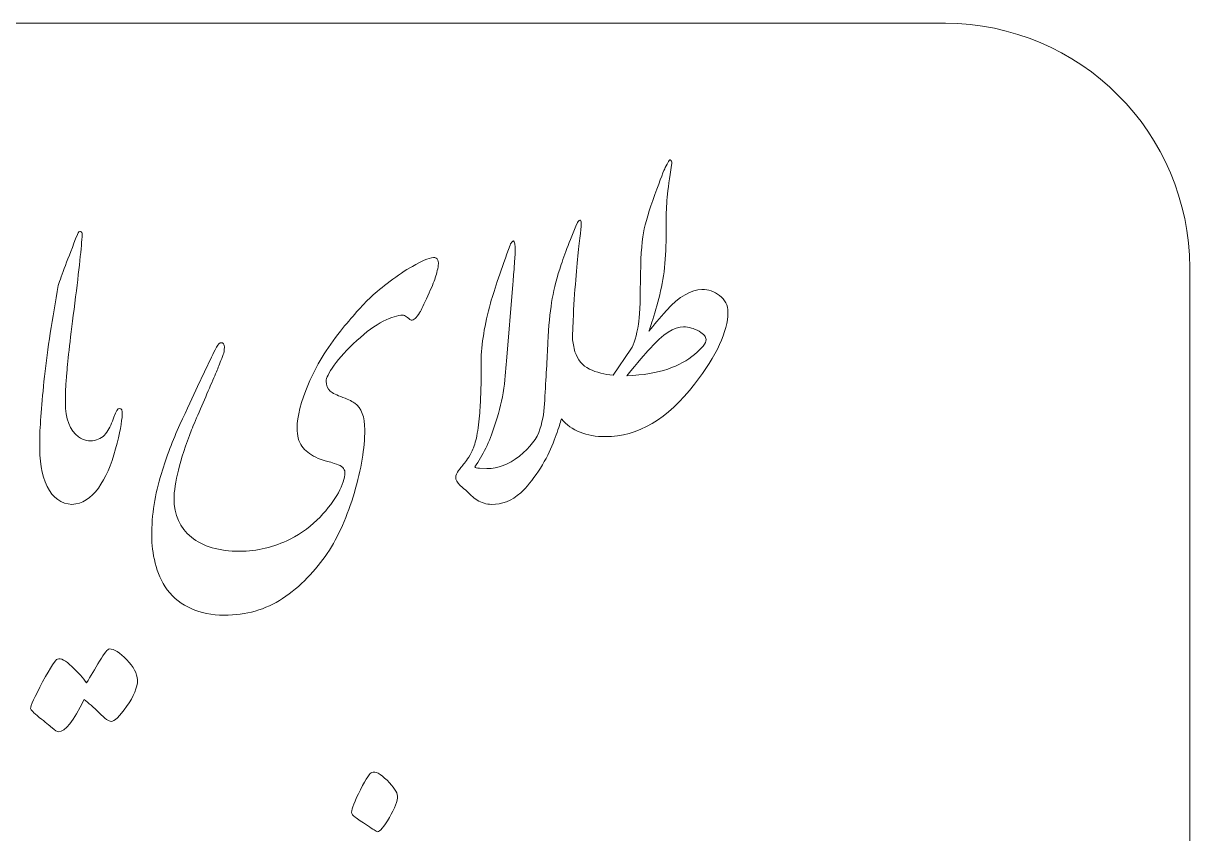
# Model space of a CAD drawing. Header units: millimetres. Extents: x 134.7 to 174.7, y 258.9 to 298.9.
# Drawn here: x 150.83 to 174.7, y 282.3 to 298.88 of the extents above; entities that cross this region are included whole.
import ezdxf

# ---------------------------------------------------------------- set-up
doc = ezdxf.new("R2010")
doc.units = ezdxf.units.MM
doc.header["$MEASUREMENT"] = 0
doc.layers.add('Layer 1', color=7, linetype='Continuous')

msp = doc.modelspace()

# ---------------------------------------------------------------- linework, layer by layer
at = {"layer": 'Layer 1', "color": 250, "lineweight": 18}
for points, knots in [([(139.7017, 298.8817), (139.7017, 298.8817), (169.7017, 298.8817), (169.7017, 298.8817), (172.4556, 298.8817), (174.7017, 296.6356), (174.7017, 293.8817), (174.7017, 293.8817), (174.7017, 263.8817), (174.7017, 263.8817), (174.7017, 261.1278), (172.4556, 258.8817), (169.7017, 258.8817), (169.7017, 258.8817), (139.7017, 258.8817), (139.7017, 258.8817), (136.9478, 258.8817), (134.7017, 261.1278), (134.7017, 263.8817), (134.7017, 263.8817), (134.7017, 293.8817), (134.7017, 293.8817), (134.7017, 296.6356), (136.9478, 298.8817), (139.7017, 298.8817)], [0, 0, 0, 0, 0.125, 0.125, 0.125, 0.25, 0.25, 0.25, 0.375, 0.375, 0.375, 0.5, 0.5, 0.5, 0.625, 0.625, 0.625, 0.75, 0.75, 0.75, 0.875, 0.875, 0.875, 1, 1, 1, 1]), ([(162.0683, 292.4452), (162.0772, 292.3478), (162.0951, 292.2537), (162.1214, 292.1624), (162.1749, 291.9978), (162.2737, 291.8785), (162.4177, 291.8085), (162.5618, 291.7385), (162.7243, 291.6974), (162.9054, 291.685), (162.9054, 291.685), (163.2676, 292.2159), (163.2676, 292.2159), (163.3273, 292.3168), (163.3808, 292.4876), (163.424, 292.7284), (163.4446, 292.8601), (163.4569, 293.1523), (163.461, 293.5988), (163.4652, 294.0474), (163.4837, 294.3808), (163.5207, 294.5969), (163.5619, 294.7986), (163.6401, 295.0579), (163.7553, 295.3768), (163.8726, 295.6979), (163.9446, 295.8831), (163.9693, 295.9325), (163.9961, 295.9818), (164.0167, 296.023), (164.0331, 296.0559), (164.0537, 296.0888), (164.0722, 296.095), (164.0866, 296.0765), (164.1031, 296.058), (164.1072, 296.0271), (164.099, 295.9818), (164.0558, 295.7123), (164.0249, 295.4941), (164.0084, 295.3233), (163.994, 295.1525), (163.9858, 294.9899), (163.9879, 294.8356), (163.9899, 294.6813), (163.9879, 294.4817), (163.9796, 294.2368), (163.9714, 293.9919), (163.9467, 293.7655), (163.9055, 293.5597), (163.8664, 293.3519), (163.8171, 293.1523), (163.7553, 292.9568), (163.6956, 292.7633), (163.6545, 292.6399), (163.636, 292.5864), (163.7327, 292.7078), (163.85, 292.8457), (163.992, 293.0041), (164.2595, 293.2943), (164.5044, 293.4383), (164.7205, 293.4383), (164.8522, 293.4383), (164.9736, 293.3951), (165.0826, 293.3107), (165.1938, 293.2305), (165.2514, 293.1173), (165.2514, 292.9671), (165.2514, 292.5802), (165.023, 292.0925), (164.5702, 291.4998), (164.0146, 290.7837), (163.4075, 290.4256), (162.749, 290.4256), (162.3524, 290.4256), (162.0519, 290.5458), (161.846, 290.7878), (161.8312, 290.7395), (161.8167, 290.6957), (161.8024, 290.6561), (161.7675, 290.5367), (161.716, 290.3947), (161.6481, 290.2322), (161.5823, 290.0696), (161.4896, 289.8967), (161.3723, 289.7156), (161.253, 289.5345), (161.1336, 289.3884), (161.0122, 289.2753), (160.825, 289.1127), (160.6253, 289.0345), (160.4154, 289.0386), (160.3084, 289.0427), (160.2097, 289.0715), (160.1212, 289.125), (160.0368, 289.1806), (159.9586, 289.2506), (159.8866, 289.3308), (159.8207, 289.3823), (159.7816, 289.4172), (159.7652, 289.4317), (159.7096, 289.4852), (159.6808, 289.5387), (159.6808, 289.5942), (159.6808, 289.6354), (159.7014, 289.6827), (159.7405, 289.7342), (159.7816, 289.7856), (159.8269, 289.8453), (159.8804, 289.9091), (159.903, 289.9399), (159.936, 289.9893), (159.9751, 290.0531), (160.0162, 290.1169), (160.0512, 290.2034), (160.0821, 290.3104), (160.1109, 290.4153), (160.1376, 290.5552), (160.1561, 290.7281), (160.1726, 290.901), (160.1829, 291.0512), (160.187, 291.1747), (160.187, 291.1747), (160.1994, 291.5492), (160.1994, 291.5492), (160.2035, 291.6768), (160.2035, 291.8126), (160.1994, 291.9525), (160.2076, 292.323), (160.2714, 292.7242), (160.3928, 293.1584), (160.4772, 293.4527), (160.6109, 293.8478), (160.7961, 294.3458), (160.8085, 294.3788), (160.8208, 294.3993), (160.8332, 294.4117), (160.8435, 294.424), (160.8538, 294.4302), (160.862, 294.4302), (160.8908, 294.4261), (160.9032, 294.35), (160.899, 294.2018), (160.8949, 294.1298), (160.8867, 294.0125), (160.8743, 293.852), (160.862, 293.6873), (160.8538, 293.5824), (160.8497, 293.5392), (160.8497, 293.5392), (160.7179, 291.9711), (160.7179, 291.9711), (160.7097, 291.7817), (160.6871, 291.5677), (160.6521, 291.3249), (160.6109, 291.0924), (160.5533, 290.866), (160.4772, 290.6437), (160.3722, 290.3186), (160.2364, 290.0387), (160.0718, 289.8062), (160.08, 289.7897), (160.1129, 289.7815), (160.1685, 289.7815), (160.1685, 289.7815), (160.3208, 289.7753), (160.3208, 289.7753), (160.541, 289.7671), (160.7612, 289.8515), (160.9834, 290.0264), (161.2036, 290.2013), (161.3456, 290.3865), (161.4053, 290.5799), (161.465, 290.7754), (161.4979, 290.9709), (161.502, 291.1685), (161.5287, 291.6233), (161.5514, 292.0184), (161.5678, 292.3538), (161.5843, 292.6893), (161.609, 292.9609), (161.644, 293.1708), (161.6769, 293.3786), (161.7325, 293.6071), (161.8086, 293.852), (161.8848, 294.0968), (162.0062, 294.4137), (162.1708, 294.8047), (162.1955, 294.8438), (162.2161, 294.8603), (162.2367, 294.8521), (162.2572, 294.8438), (162.249, 294.6874), (162.2099, 294.3788), (162.1708, 294.0721), (162.1317, 293.6174), (162.0926, 293.0144), (162.0885, 292.8575), (162.0805, 292.6686), (162.0683, 292.4452)], [0, 0, 0, 0, 0.0151515, 0.0151515, 0.0151515, 0.030303, 0.030303, 0.030303, 0.0454545, 0.0454545, 0.0454545, 0.0606061, 0.0606061, 0.0606061, 0.0757576, 0.0757576, 0.0757576, 0.0909091, 0.0909091, 0.0909091, 0.1060606, 0.1060606, 0.1060606, 0.1212121, 0.1212121, 0.1212121, 0.1363636, 0.1363636, 0.1363636, 0.1515152, 0.1515152, 0.1515152, 0.1666667, 0.1666667, 0.1666667, 0.1818182, 0.1818182, 0.1818182, 0.1969697, 0.1969697, 0.1969697, 0.2121212, 0.2121212, 0.2121212, 0.2272727, 0.2272727, 0.2272727, 0.2424242, 0.2424242, 0.2424242, 0.2575758, 0.2575758, 0.2575758, 0.2727273, 0.2727273, 0.2727273, 0.2878788, 0.2878788, 0.2878788, 0.3030303, 0.3030303, 0.3030303, 0.3181818, 0.3181818, 0.3181818, 0.3333333, 0.3333333, 0.3333333, 0.3484848, 0.3484848, 0.3484848, 0.3636364, 0.3636364, 0.3636364, 0.3787879, 0.3787879, 0.3787879, 0.3939394, 0.3939394, 0.3939394, 0.4090909, 0.4090909, 0.4090909, 0.4242424, 0.4242424, 0.4242424, 0.4393939, 0.4393939, 0.4393939, 0.4545455, 0.4545455, 0.4545455, 0.469697, 0.469697, 0.469697, 0.4848485, 0.4848485, 0.4848485, 0.5, 0.5, 0.5, 0.5151515, 0.5151515, 0.5151515, 0.530303, 0.530303, 0.530303, 0.5454545, 0.5454545, 0.5454545, 0.5606061, 0.5606061, 0.5606061, 0.5757576, 0.5757576, 0.5757576, 0.5909091, 0.5909091, 0.5909091, 0.6060606, 0.6060606, 0.6060606, 0.6212121, 0.6212121, 0.6212121, 0.6363636, 0.6363636, 0.6363636, 0.6515152, 0.6515152, 0.6515152, 0.6666667, 0.6666667, 0.6666667, 0.6818182, 0.6818182, 0.6818182, 0.6969697, 0.6969697, 0.6969697, 0.7121212, 0.7121212, 0.7121212, 0.7272727, 0.7272727, 0.7272727, 0.7424242, 0.7424242, 0.7424242, 0.7575758, 0.7575758, 0.7575758, 0.7727273, 0.7727273, 0.7727273, 0.7878788, 0.7878788, 0.7878788, 0.8030303, 0.8030303, 0.8030303, 0.8181818, 0.8181818, 0.8181818, 0.8333333, 0.8333333, 0.8333333, 0.8484848, 0.8484848, 0.8484848, 0.8636364, 0.8636364, 0.8636364, 0.8787879, 0.8787879, 0.8787879, 0.8939394, 0.8939394, 0.8939394, 0.9090909, 0.9090909, 0.9090909, 0.9242424, 0.9242424, 0.9242424, 0.9393939, 0.9393939, 0.9393939, 0.9545455, 0.9545455, 0.9545455, 0.969697, 0.969697, 0.969697, 0.9848485, 0.9848485, 0.9848485, 1, 1, 1, 1]), ([(151.6921, 291.3125), (151.6921, 291.3125), (151.6921, 291.1253), (151.6921, 291.1253), (151.6921, 290.7878), (151.7826, 290.5511), (151.9637, 290.4194), (152.0728, 290.3474), (152.1798, 290.3227), (152.2889, 290.3474), (152.3979, 290.37), (152.4803, 290.4277), (152.5399, 290.5161), (152.5976, 290.6046), (152.647, 290.7075), (152.686, 290.8269), (152.7272, 290.9442), (152.7663, 291.0039), (152.8013, 291.0039), (152.8466, 291.0039), (152.863, 290.9627), (152.8548, 290.8783), (152.8507, 290.7322), (152.8075, 290.4976), (152.721, 290.1725), (152.6346, 289.8473), (152.5152, 289.5798), (152.3671, 289.3699), (152.2189, 289.1621), (152.0378, 289.0509), (151.8259, 289.0386), (151.6077, 289.0468), (151.439, 289.1703), (151.3176, 289.407), (151.2106, 289.6395), (151.1591, 289.942), (151.1673, 290.3104), (151.1673, 290.3104), (151.1673, 290.3474), (151.1673, 290.3474), (151.1673, 290.3474), (151.1673, 290.3536), (151.1673, 290.3536), (151.1673, 290.3536), (151.1674, 290.354), (151.1674, 290.354), (151.172, 290.6664), (151.2048, 291.1024), (151.2661, 291.6583), (151.3299, 292.2201), (151.4225, 292.8395), (151.548, 293.5186), (151.6118, 293.7161), (151.7415, 294.0639), (151.939, 294.5619), (151.9596, 294.6092), (151.9802, 294.6298), (152.0028, 294.6216), (152.0255, 294.6134), (152.0358, 294.5948), (152.0358, 294.5619), (152.0234, 294.317), (151.974, 293.8478), (151.8855, 293.1564), (151.797, 292.4649), (151.7415, 291.9916), (151.723, 291.7344), (151.703, 291.4852), (151.6928, 291.3461), (151.6921, 291.3152), (151.6921, 291.3152), (151.6921, 291.3137), (151.6921, 291.3137), (151.6921, 291.3137), (151.6921, 291.3125), (151.6921, 291.3125)], [0, 0, 0, 0, 0.04, 0.04, 0.04, 0.08, 0.08, 0.08, 0.12, 0.12, 0.12, 0.16, 0.16, 0.16, 0.2, 0.2, 0.2, 0.24, 0.24, 0.24, 0.28, 0.28, 0.28, 0.32, 0.32, 0.32, 0.36, 0.36, 0.36, 0.4, 0.4, 0.4, 0.44, 0.44, 0.44, 0.48, 0.48, 0.48, 0.52, 0.52, 0.52, 0.56, 0.56, 0.56, 0.6, 0.6, 0.6, 0.64, 0.64, 0.64, 0.68, 0.68, 0.68, 0.72, 0.72, 0.72, 0.76, 0.76, 0.76, 0.8, 0.8, 0.8, 0.84, 0.84, 0.84, 0.88, 0.88, 0.88, 0.92, 0.92, 0.92, 0.96, 0.96, 0.96, 1, 1, 1, 1]), ([(159.3248, 293.9343), (159.3104, 293.8334), (159.2837, 293.7367), (159.2507, 293.642), (159.2158, 293.5474), (159.1602, 293.4157), (159.082, 293.2469), (159.0038, 293.0782), (158.9565, 292.9815), (158.94, 292.9568), (158.8762, 292.8559), (158.8186, 292.8066), (158.7713, 292.8066), (158.7342, 292.8312), (158.7033, 292.8539), (158.6745, 292.8765), (158.6457, 292.8992), (158.621, 292.9094), (158.5963, 292.9094), (158.4955, 292.9094), (158.3638, 292.8683), (158.1992, 292.786), (158.0325, 292.7037), (157.8534, 292.572), (157.6559, 292.3909), (157.4583, 292.2098), (157.304, 292.041), (157.1929, 291.8846), (157.0838, 291.7282), (157.0282, 291.6192), (157.0282, 291.5595), (157.0282, 291.471), (157.055, 291.401), (157.1126, 291.3537), (157.1599, 291.3167), (157.2464, 291.2755), (157.3719, 291.2282), (157.4954, 291.1788), (157.5797, 291.1397), (157.6188, 291.1068), (157.7526, 291.0142), (157.8185, 290.8331), (157.8185, 290.5635), (157.8185, 290.191), (157.7485, 289.763), (157.6065, 289.2835), (157.4666, 288.8019), (157.2814, 288.3863), (157.0529, 288.0323), (156.9356, 287.8677), (156.7998, 287.703), (156.6434, 287.5384), (156.487, 287.3717), (156.3183, 287.2318), (156.1372, 287.1145), (155.7915, 286.8861), (155.3922, 286.7708), (154.9436, 286.7708), (154.4333, 286.7791), (154.0443, 286.9519), (153.7789, 287.2894), (153.6595, 287.4623), (153.5751, 287.6454), (153.5299, 287.8389), (153.4825, 288.0323), (153.4599, 288.2155), (153.4599, 288.3883), (153.4599, 288.6085), (153.4764, 288.8246), (153.5072, 289.0365), (153.5402, 289.2464), (153.5895, 289.4584), (153.6575, 289.6724), (153.7624, 290.0181), (153.8879, 290.3515), (154.0382, 290.6725), (154.1863, 290.9936), (154.3057, 291.2529), (154.3983, 291.4504), (154.3983, 291.4504), (154.6823, 292.0534), (154.6823, 292.0534), (154.7152, 292.1213), (154.7481, 292.1871), (154.7852, 292.253), (154.8201, 292.3168), (154.8531, 292.3476), (154.8819, 292.3476), (154.921, 292.3476), (154.9436, 292.3168), (154.9457, 292.253), (154.9477, 292.1871), (154.9395, 292.1398), (154.923, 292.1069), (154.8798, 291.9916), (154.8407, 291.8929), (154.8099, 291.8147), (154.7769, 291.7365), (154.7296, 291.6233), (154.6638, 291.4751), (154.6, 291.3249), (154.53, 291.1644), (154.4559, 290.9915), (154.3818, 290.8187), (154.3201, 290.6767), (154.2728, 290.5635), (154.0361, 289.9379), (153.9167, 289.4666), (153.9167, 289.1538), (153.9167, 288.8246), (154.034, 288.5632), (154.2707, 288.3698), (154.5053, 288.1764), (154.8366, 288.0796), (155.2626, 288.0796), (155.6165, 288.0796), (155.9582, 288.1619), (156.2895, 288.3266), (156.5344, 288.4521), (156.7401, 288.6023), (156.9048, 288.7793), (157.0694, 288.9563), (157.1949, 289.123), (157.2814, 289.2773), (157.3678, 289.4317), (157.411, 289.5716), (157.411, 289.6951), (157.411, 289.7712), (157.3534, 289.8288), (157.2381, 289.8638), (157.1229, 289.9008), (157.0406, 289.9255), (156.9891, 289.9379), (156.9398, 289.9482), (156.8821, 289.9708), (156.8163, 290.0037), (156.6928, 290.0634), (156.5981, 290.1396), (156.5323, 290.2301), (156.4685, 290.3207), (156.4356, 290.4441), (156.4356, 290.6005), (156.4356, 290.8372), (156.5138, 291.1397), (156.6681, 291.5039), (156.8225, 291.8702), (157.0406, 292.2304), (157.3225, 292.5843), (157.553, 292.8724), (157.7629, 293.1091), (157.9502, 293.2881), (158.051, 293.3807), (158.1806, 293.4877), (158.337, 293.605), (158.4934, 293.7244), (158.6457, 293.8252), (158.7959, 293.9096), (158.977, 294.0145), (159.119, 294.0742), (159.224, 294.0907), (159.2672, 294.0907), (159.2981, 294.0721), (159.3145, 294.0372), (159.3289, 294.0001), (159.3331, 293.9672), (159.3248, 293.9343)], [0, 0, 0, 0, 0.0181818, 0.0181818, 0.0181818, 0.0363636, 0.0363636, 0.0363636, 0.0545455, 0.0545455, 0.0545455, 0.0727273, 0.0727273, 0.0727273, 0.0909091, 0.0909091, 0.0909091, 0.1090909, 0.1090909, 0.1090909, 0.1272727, 0.1272727, 0.1272727, 0.1454545, 0.1454545, 0.1454545, 0.1636364, 0.1636364, 0.1636364, 0.1818182, 0.1818182, 0.1818182, 0.2, 0.2, 0.2, 0.2181818, 0.2181818, 0.2181818, 0.2363636, 0.2363636, 0.2363636, 0.2545455, 0.2545455, 0.2545455, 0.2727273, 0.2727273, 0.2727273, 0.2909091, 0.2909091, 0.2909091, 0.3090909, 0.3090909, 0.3090909, 0.3272727, 0.3272727, 0.3272727, 0.3454545, 0.3454545, 0.3454545, 0.3636364, 0.3636364, 0.3636364, 0.3818182, 0.3818182, 0.3818182, 0.4, 0.4, 0.4, 0.4181818, 0.4181818, 0.4181818, 0.4363636, 0.4363636, 0.4363636, 0.4545455, 0.4545455, 0.4545455, 0.4727273, 0.4727273, 0.4727273, 0.4909091, 0.4909091, 0.4909091, 0.5090909, 0.5090909, 0.5090909, 0.5272727, 0.5272727, 0.5272727, 0.5454545, 0.5454545, 0.5454545, 0.5636364, 0.5636364, 0.5636364, 0.5818182, 0.5818182, 0.5818182, 0.6, 0.6, 0.6, 0.6181818, 0.6181818, 0.6181818, 0.6363636, 0.6363636, 0.6363636, 0.6545455, 0.6545455, 0.6545455, 0.6727273, 0.6727273, 0.6727273, 0.6909091, 0.6909091, 0.6909091, 0.7090909, 0.7090909, 0.7090909, 0.7272727, 0.7272727, 0.7272727, 0.7454545, 0.7454545, 0.7454545, 0.7636364, 0.7636364, 0.7636364, 0.7818182, 0.7818182, 0.7818182, 0.8, 0.8, 0.8, 0.8181818, 0.8181818, 0.8181818, 0.8363636, 0.8363636, 0.8363636, 0.8545455, 0.8545455, 0.8545455, 0.8727273, 0.8727273, 0.8727273, 0.8909091, 0.8909091, 0.8909091, 0.9090909, 0.9090909, 0.9090909, 0.9272727, 0.9272727, 0.9272727, 0.9454545, 0.9454545, 0.9454545, 0.9636364, 0.9636364, 0.9636364, 0.9818182, 0.9818182, 0.9818182, 1, 1, 1, 1]), ([(164.8048, 292.4114), (164.8048, 292.4629), (164.7575, 292.5185), (164.6608, 292.5802), (164.5558, 292.6399), (164.4509, 292.6707), (164.3459, 292.6707), (164.1546, 292.679), (163.92, 292.5267), (163.6483, 292.218), (163.566, 292.1336), (163.4117, 291.9505), (163.1832, 291.6686), (163.5207, 291.685), (163.7985, 291.7323), (164.0187, 291.8085), (164.2369, 291.8846), (164.4221, 291.9855), (164.5702, 292.1089), (164.7266, 292.2345), (164.8048, 292.3353), (164.8048, 292.4114)], [0, 0, 0, 0, 0.1428571, 0.1428571, 0.1428571, 0.2857143, 0.2857143, 0.2857143, 0.4285714, 0.4285714, 0.4285714, 0.5714286, 0.5714286, 0.5714286, 0.7142857, 0.7142857, 0.7142857, 0.8571429, 0.8571429, 0.8571429, 1, 1, 1, 1]), ([(150.9801, 284.8632), (150.9801, 284.9146), (151.0624, 285.0957), (151.227, 285.4065), (151.3917, 285.7151), (151.4925, 285.8695), (151.5295, 285.8695), (151.5974, 285.8983), (151.6962, 285.8489), (151.8279, 285.7213), (151.9576, 285.5958), (152.0563, 285.4847), (152.1263, 285.3879), (152.2066, 285.5196), (152.2951, 285.6699), (152.3938, 285.8345), (152.4926, 285.9991), (152.5585, 286.0814), (152.5893, 286.0814), (152.6902, 286.0814), (152.8095, 286.0074), (152.9495, 285.8613), (153.0873, 285.7151), (153.1614, 285.5773), (153.1696, 285.4476), (153.1696, 285.2953), (153.0935, 285.1142), (152.9453, 284.9043), (152.8013, 284.7006), (152.6943, 284.5977), (152.6264, 284.5977), (152.5811, 284.5977), (152.5008, 284.6553), (152.3856, 284.7726), (152.2683, 284.8899), (152.1654, 284.9805), (152.0769, 285.0443), (151.8608, 284.606), (151.688, 284.3878), (151.5583, 284.3878), (151.5275, 284.3878), (151.4801, 284.4125), (151.4205, 284.466), (151.3649, 284.5134), (151.2764, 284.5854), (151.1591, 284.6821), (151.0398, 284.7788), (150.9801, 284.8385), (150.9801, 284.8632)], [0, 0, 0, 0, 0.0625, 0.0625, 0.0625, 0.125, 0.125, 0.125, 0.1875, 0.1875, 0.1875, 0.25, 0.25, 0.25, 0.3125, 0.3125, 0.3125, 0.375, 0.375, 0.375, 0.4375, 0.4375, 0.4375, 0.5, 0.5, 0.5, 0.5625, 0.5625, 0.5625, 0.625, 0.625, 0.625, 0.6875, 0.6875, 0.6875, 0.75, 0.75, 0.75, 0.8125, 0.8125, 0.8125, 0.875, 0.875, 0.875, 0.9375, 0.9375, 0.9375, 1, 1, 1, 1])]:
    msp.add_open_spline(points, degree=3, knots=knots, dxfattribs=at)
at = {"layer": 'Layer 1', "color": 250, "lineweight": 9}
msp.add_open_spline([(157.5507, 282.7398), (157.5507, 282.8106), (157.6116, 282.9637), (157.7318, 283.2008), (157.8536, 283.4379), (157.931, 283.5548), (157.9656, 283.5548), (158.0364, 283.5844), (158.1401, 283.5301), (158.2751, 283.3934), (158.4101, 283.2568), (158.4825, 283.1498), (158.4924, 283.0724), (158.4924, 282.9703), (158.4364, 282.8222), (158.3228, 282.6295), (158.2109, 282.4369), (158.1285, 282.3398), (158.0775, 282.3398), (158.0578, 282.3497), (157.9919, 282.3925), (157.8767, 282.4682), (157.7631, 282.5439), (157.6791, 282.5999), (157.6231, 282.6394), (157.5754, 282.6707), (157.5507, 282.7053), (157.5507, 282.7398)], degree=3, knots=[0, 0, 0, 0, 0.1111111, 0.1111111, 0.1111111, 0.2222222, 0.2222222, 0.2222222, 0.3333333, 0.3333333, 0.3333333, 0.4444444, 0.4444444, 0.4444444, 0.5555556, 0.5555556, 0.5555556, 0.6666667, 0.6666667, 0.6666667, 0.7777778, 0.7777778, 0.7777778, 0.8888889, 0.8888889, 0.8888889, 1, 1, 1, 1], dxfattribs=at)

doc.saveas('drawing.dxf')
